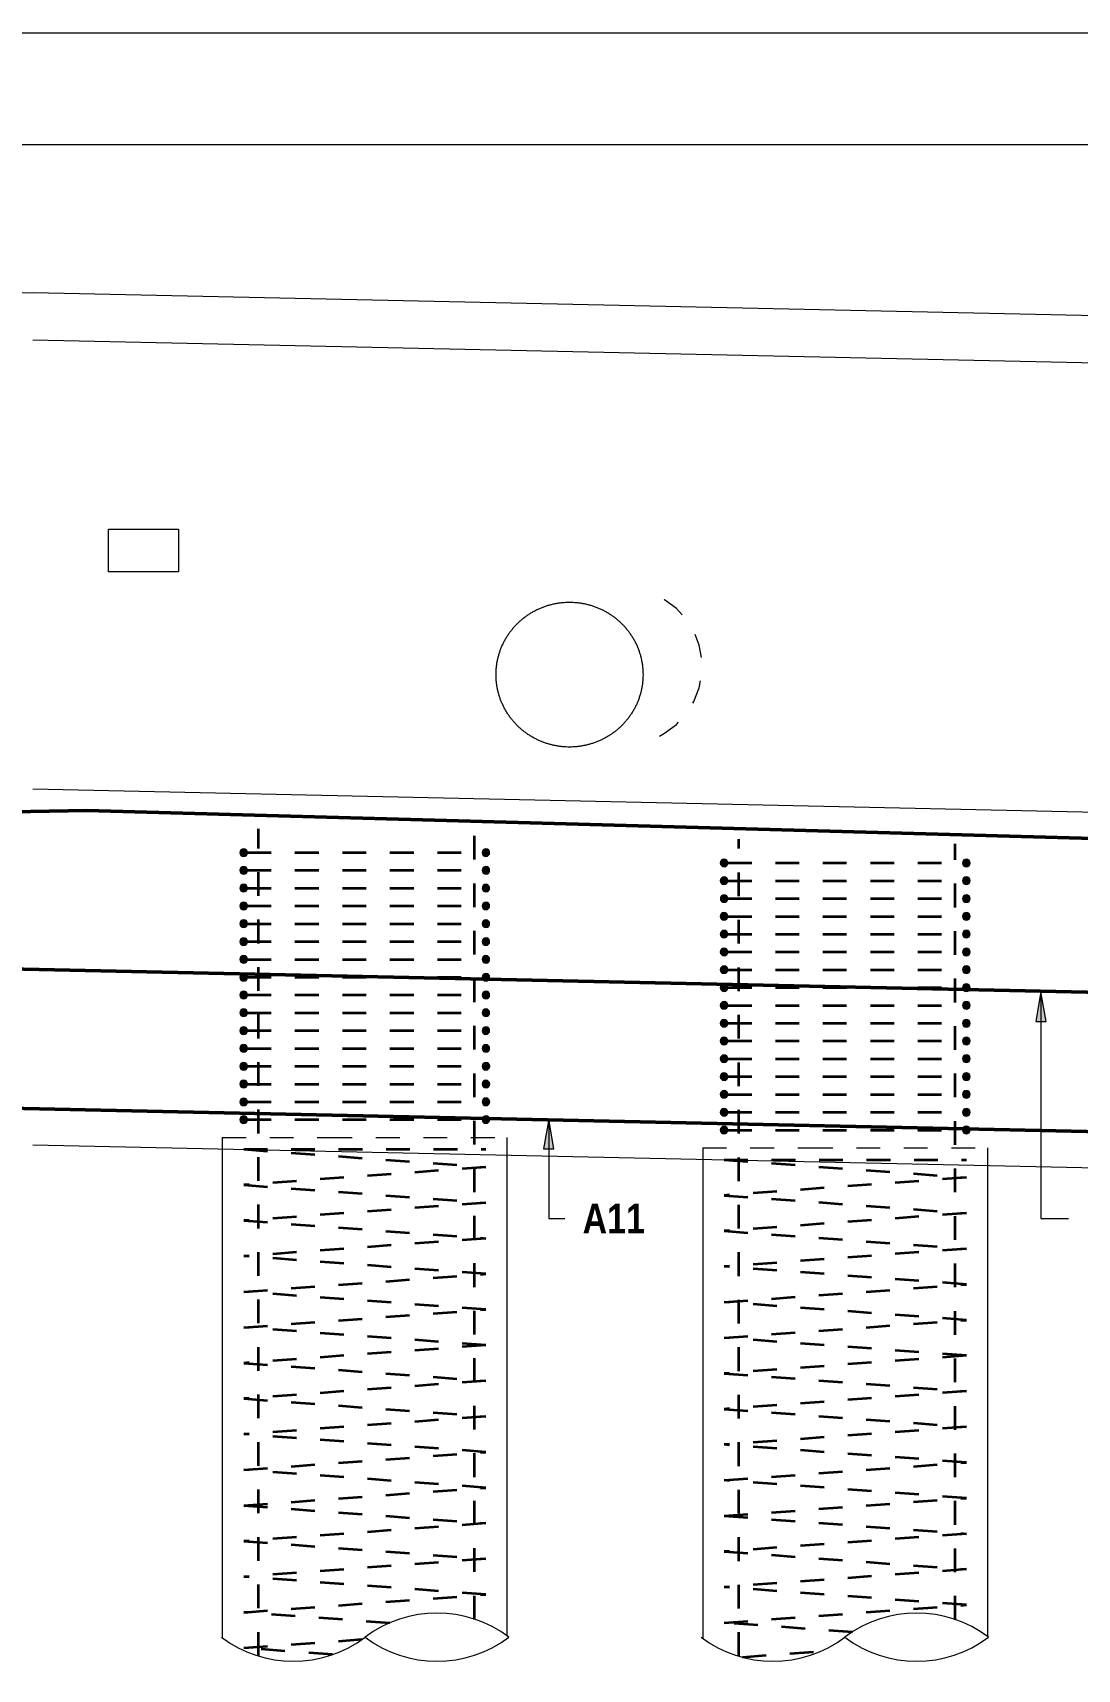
# Model space of a CAD drawing. Header units: metres. Extents: x 1110 to 1218, y -510 to 23.
# Drawn here: x 1164.74 to 1169.14, y 16.05 to 22.94 of the extents above; entities that cross this region are included whole.
import ezdxf

# ---------------------------------------------------------------- set-up
doc = ezdxf.new("R2010")
doc.units = ezdxf.units.M
doc.linetypes.add('JacobsDash', pattern=[0.0045, 0.003, -0.0015])
for name, color, linetype, lineweight in [('A-DETL', 7, 'Continuous', 13), ('A-DETL-GENF', 7, 'Continuous', 9), ('G-ANNO-TEXT', 7, 'Continuous', 9), ('S-BEAM', 7, 'Continuous', 50), ('S-BEAM-HDLN', 7, 'JacobsDash', 18), ('S-FNDN', 7, 'Continuous', 50), ('S-FNDN-HDLN', 7, 'JacobsDash', 18)]:
    doc.layers.add(name, color=color, linetype=linetype, lineweight=lineweight)
doc.styles.add('Arial Narrow_B', font='ARIALNB.TTF', dxfattribs={"height": 0.125})

# ---------------------------------------------------------------- blocks, each defined once
blk = doc.blocks.new('01_SFO_FRP_Pile_CastInPlace_CS_BR08 - CAST-IN-PLACE PILE - 1200-8660993-DRG-2873072 - ELEVATION - ABUTMENT A Copy 1')
at = {"layer": 'S-FNDN', "lineweight": 13}
for p, q in [((1129.1873, 18.191), (1129.1873, 16.1758)), ((1130.3873, 16.1823), (1130.3873, 18.165))]:
    blk.add_line(p, q, dxfattribs=at)
at = {"layer": 'S-FNDN-HDLN', "lineweight": 13}
for p, q in [((1129.1873, 18.241), (1129.1873, 18.191)), ((1129.1873, 18.241), (1129.6343, 18.241)), ((1129.6343, 18.241), (1130.3873, 18.241)), ((1130.3873, 18.1651), (1130.3873, 18.241))]:
    blk.add_line(p, q, dxfattribs=at)
blk = doc.blocks.new('01_SFO_FRP_Pile_CastInPlace_CS_BR08 - CAST-IN-PLACE PILE - 1200-8661025-DRG-2873072 - ELEVATION - ABUTMENT A Copy 1')
at = {"layer": 'S-FNDN', "lineweight": 13}
for p, q in [((1127.1639, 18.2348), (1127.1639, 16.178)), ((1128.3639, 16.1845), (1128.3639, 18.2088))]:
    blk.add_line(p, q, dxfattribs=at)
at = {"layer": 'S-FNDN-HDLN', "lineweight": 13}
for p, q in [((1127.1639, 18.2848), (1127.1639, 18.2348)), ((1127.1639, 18.2848), (1127.6109, 18.2848)), ((1127.6109, 18.2848), (1128.3639, 18.2848)), ((1128.3639, 18.2089), (1128.3639, 18.2848))]:
    blk.add_line(p, q, dxfattribs=at)
blk = doc.blocks.new('S_Det_Reinf_Bar Section_2D Grey - N32-6361576-DRG-2873072 - ELEVATION - ABUTMENT A Copy 1')
at = {"layer": 'A-DETL-GENF', "true_color": 0x808080}
blk.add_hatch(color=8, dxfattribs=at).paths.add_polyline_path([(1122.9541, 18.3196), (1122.9583, 18.3202), (1122.9621, 18.3218), (1122.9654, 18.3243), (1122.968, 18.3276), (1122.9696, 18.3315), (1122.9701, 18.3356), (1122.9696, 18.3398), (1122.968, 18.3436), (1122.9654, 18.347), (1122.9621, 18.3495), (1122.9583, 18.3511), (1122.9541, 18.3516), (1122.95, 18.3511), (1122.9461, 18.3495), (1122.9428, 18.347), (1122.9403, 18.3436), (1122.9387, 18.3398), (1122.9381, 18.3356), (1122.9387, 18.3315), (1122.9403, 18.3276), (1122.9428, 18.3243), (1122.9461, 18.3218), (1122.95, 18.3202)])
at = {"layer": 'A-DETL-GENF', "color": 8, "lineweight": 18, "true_color": 0x808080}
for start, end in [(0, 180), (180, 0)]:
    blk.add_arc((1122.9541, 18.3356), 0.016, start, end, dxfattribs=at)
blk = doc.blocks.new('S_Det_Reinf_Bar Section_2D Grey - N32-V29-DRG-2873072 - ELEVATION - ABUTMENT A Copy 1')
at = {"layer": 'A-DETL-GENF', "true_color": 0x808080}
blk.add_hatch(color=8, dxfattribs=at).paths.add_polyline_path([(1128.2739, 18.3438), (1128.278, 18.3443), (1128.2819, 18.3459), (1128.2852, 18.3485), (1128.2878, 18.3518), (1128.2895, 18.3571), (1128.2899, 18.3598), (1128.2894, 18.3639), (1128.2878, 18.3678), (1128.2852, 18.3711), (1128.2819, 18.3736), (1128.278, 18.3752), (1128.2738, 18.3758), (1128.2698, 18.3752), (1128.2659, 18.3736), (1128.2626, 18.3711), (1128.26, 18.3678), (1128.2584, 18.3639), (1128.2579, 18.3598), (1128.2584, 18.3556), (1128.26, 18.3518), (1128.2626, 18.3485), (1128.2659, 18.3459), (1128.2698, 18.3443)])
at = {"layer": 'A-DETL-GENF', "color": 8, "lineweight": 18, "true_color": 0x808080}
for start, end in [(0, 180), (180, 0)]:
    blk.add_arc((1128.2739, 18.3598), 0.016, start, end, dxfattribs=at)
blk = doc.blocks.new('S_Det_Reinf_Bar Section_2D Grey - N32-6361679-DRG-2873072 - ELEVATION - ABUTMENT A Copy 1')
at = {"layer": 'A-DETL-GENF', "true_color": 0x808080}
blk.add_hatch(color=8, dxfattribs=at).paths.add_polyline_path([(1123.9741, 18.3196), (1123.9783, 18.3202), (1123.9821, 18.3218), (1123.9854, 18.3243), (1123.988, 18.3276), (1123.9896, 18.3315), (1123.9901, 18.3356), (1123.9896, 18.3398), (1123.988, 18.3436), (1123.9854, 18.347), (1123.9821, 18.3495), (1123.9783, 18.3511), (1123.9741, 18.3516), (1123.97, 18.3511), (1123.9661, 18.3495), (1123.9628, 18.347), (1123.9603, 18.3436), (1123.9587, 18.3398), (1123.9581, 18.3356), (1123.9587, 18.3315), (1123.9603, 18.3276), (1123.9628, 18.3243), (1123.9661, 18.3218), (1123.97, 18.3202)])
at = {"layer": 'A-DETL-GENF', "color": 8, "lineweight": 18, "true_color": 0x808080}
for start, end in [(0, 180), (180, 0)]:
    blk.add_arc((1123.9741, 18.3356), 0.016, start, end, dxfattribs=at)
blk = doc.blocks.new('S_Det_Reinf_Bar Section_2D Grey - N32-V30-DRG-2873072 - ELEVATION - ABUTMENT A Copy 1')
at = {"layer": 'A-DETL-GENF', "true_color": 0x808080}
blk.add_hatch(color=8, dxfattribs=at).paths.add_polyline_path([(1129.2773, 19.275), (1129.2814, 19.2756), (1129.2853, 19.2772), (1129.2886, 19.2797), (1129.2911, 19.283), (1129.2927, 19.2869), (1129.2932, 19.2914), (1129.2927, 19.2952), (1129.2911, 19.299), (1129.2886, 19.3023), (1129.2853, 19.3049), (1129.2814, 19.3065), (1129.2773, 19.307), (1129.2731, 19.3065), (1129.2693, 19.3049), (1129.266, 19.3023), (1129.2634, 19.299), (1129.2618, 19.2952), (1129.2613, 19.291), (1129.2618, 19.2869), (1129.2634, 19.283), (1129.266, 19.2797), (1129.2693, 19.2772), (1129.2731, 19.2756)])
at = {"layer": 'A-DETL-GENF', "color": 8, "lineweight": 18, "true_color": 0x808080}
for start, end in [(0, 180), (180, 0)]:
    blk.add_arc((1129.2773, 19.291), 0.016, start, end, dxfattribs=at)
blk = doc.blocks.new('CS_DET_Pile-Column_BreakLine - CS_Tubular BreakLine-6356722-DRG-2873072 - ELEVATION - ABUTMENT A Copy 1')
at = {"layer": 'A-DETL-GENF', "lineweight": 18}
for centre, start, end in [((1113.8524, 15.7794), 52.95733, 127.04267), ((1113.2474, 16.581), 232.95733, 307.04267), ((1113.8524, 16.581), 232.95733, 307.04267)]:
    blk.add_arc(centre, 0.5021, start, end, dxfattribs=at)
blk = doc.blocks.new('T2DExtentArrowReinf_v1 - Extent-9233316-DRG-2873072 - ELEVATION - ABUTMENT A Copy 1')
at = {"layer": 'A-DETL-GENF'}
blk.add_line((1112.6613, 22.4672), (1142.8289, 22.4672), dxfattribs=at)
blk = doc.blocks.new('T2DExtentArrowReinf_v1 - Extent-9233357-DRG-2873072 - ELEVATION - ABUTMENT A Copy 1')
at = {"layer": 'A-DETL-GENF'}
blk.add_line((1112.6613, 22.9372), (1142.8289, 22.9372), dxfattribs=at)

msp = doc.modelspace()

# ---------------------------------------------------------------- hatches: boundary and pattern name
at = {"layer": 'G-ANNO-TEXT'}
for points in [[(1168.9834, 18.8981), (1168.9614, 18.7731), (1169.0055, 18.7731)], [(1166.9104, 18.3621), (1166.8883, 18.2371), (1166.9324, 18.2371)]]:
    msp.add_hatch(color=256, dxfattribs=at).paths.add_polyline_path(points)

# ---------------------------------------------------------------- linework, layer by layer
at = {"layer": 'A-DETL'}
for p, q in [((1150.723, 21.5872), (1164.7397, 21.8428)), ((1164.7397, 21.8428), (1181.4892, 21.4804))]:
    msp.add_line(p, q, dxfattribs=at)
at = {"layer": 'A-DETL', "lineweight": 18}
for p, q in [((1165.057, 20.667), (1165.057, 20.847)), ((1165.057, 20.847), (1165.3513, 20.847)), ((1165.3513, 20.847), (1165.3513, 20.667)), ((1165.3513, 20.667), (1165.057, 20.667))]:
    msp.add_line(p, q, dxfattribs=at)
at = {"layer": 'A-DETL', "lineweight": 50}
for p, q in [((1164.9651, 19.6616), (1161.2252, 19.5934)), ((1173.1813, 19.4332), (1164.9651, 19.6616)), ((1173.1883, 18.8095), (1163.7327, 19.0141)), ((1164.4797, 18.4118), (1173.1846, 18.2234))]:
    msp.add_line(p, q, dxfattribs=at)
at = {"layer": 'A-DETL', "color": 8, "linetype": 'JacobsDash', "lineweight": 35, "true_color": 0x808080}
for p, q in [((1165.6883, 16.102), (1165.6883, 19.5848)), ((1166.5983, 16.2548), (1166.5983, 19.5648)), ((1167.7116, 16.101), (1167.7116, 19.541)), ((1168.6216, 16.2538), (1168.6216, 19.521)), ((1165.6417, 19.4848), (1166.6297, 19.4848)), ((1167.665, 19.441), (1168.653, 19.441)), ((1165.6417, 19.4098), (1166.6297, 19.4098)), ((1165.6417, 19.3348), (1166.6297, 19.3348)), ((1167.665, 19.366), (1168.653, 19.366)), ((1165.6417, 19.2598), (1166.6297, 19.2598)), ((1167.665, 19.291), (1168.653, 19.291)), ((1165.6417, 19.1848), (1166.6297, 19.1848)), ((1167.665, 19.216), (1168.653, 19.216)), ((1165.6417, 19.1098), (1166.6297, 19.1098)), ((1167.665, 19.141), (1168.653, 19.141)), ((1165.6417, 19.0348), (1166.6297, 19.0348)), ((1167.665, 19.066), (1168.653, 19.066)), ((1165.6417, 18.9598), (1166.6297, 18.9598)), ((1167.665, 18.991), (1168.653, 18.991)), ((1165.6417, 18.8848), (1166.6297, 18.8848)), ((1167.665, 18.916), (1168.653, 18.916)), ((1167.665, 18.841), (1168.653, 18.841)), ((1165.6417, 18.8098), (1166.6297, 18.8098)), ((1167.665, 18.766), (1168.653, 18.766)), ((1165.6417, 18.7348), (1166.6297, 18.7348)), ((1167.665, 18.691), (1168.653, 18.691)), ((1165.6417, 18.6598), (1166.6297, 18.6598)), ((1167.665, 18.616), (1168.653, 18.616)), ((1165.6417, 18.5848), (1166.6297, 18.5848)), ((1167.665, 18.541), (1168.653, 18.541)), ((1165.6417, 18.5098), (1166.6297, 18.5098)), ((1165.6417, 18.4348), (1166.6297, 18.4348)), ((1167.665, 18.466), (1168.653, 18.466)), ((1165.6417, 18.3598), (1166.6297, 18.3598)), ((1167.665, 18.391), (1168.653, 18.391)), ((1167.665, 18.316), (1168.653, 18.316)), ((1165.6257, 18.2348), (1166.6457, 18.1598)), ((1165.6257, 18.2348), (1166.6457, 18.2348)), ((1166.6457, 18.1598), (1165.6257, 18.0848)), ((1167.649, 18.191), (1168.669, 18.116)), ((1167.649, 18.191), (1168.669, 18.191)), ((1165.6257, 18.0848), (1166.6457, 18.0098)), ((1168.669, 18.116), (1167.649, 18.041)), ((1166.6457, 18.0098), (1165.6257, 17.9348)), ((1167.649, 18.041), (1168.669, 17.966)), ((1165.6257, 17.9348), (1166.6457, 17.8598)), ((1168.669, 17.966), (1167.649, 17.891)), ((1166.6457, 17.8598), (1165.6257, 17.7848)), ((1167.649, 17.891), (1168.669, 17.816)), ((1166.6457, 17.7098), (1165.6257, 17.7848)), ((1168.669, 17.816), (1167.649, 17.741)), ((1168.669, 17.666), (1167.649, 17.741)), ((1165.6257, 17.6348), (1166.6457, 17.7098)), ((1167.649, 17.591), (1168.669, 17.666)), ((1166.6457, 17.5598), (1165.6257, 17.6348)), ((1168.669, 17.516), (1167.649, 17.591)), ((1165.6257, 17.4848), (1166.6457, 17.5598)), ((1167.649, 17.441), (1168.669, 17.516)), ((1166.6457, 17.4098), (1165.6257, 17.4848)), ((1168.669, 17.366), (1167.649, 17.441)), ((1166.6457, 17.4098), (1165.6257, 17.3348)), ((1165.6257, 17.3348), (1166.6457, 17.2598)), ((1168.669, 17.366), (1167.649, 17.291)), ((1166.6457, 17.2598), (1165.6257, 17.1848)), ((1167.649, 17.291), (1168.669, 17.216)), ((1165.6257, 17.1848), (1166.6457, 17.1098)), ((1168.669, 17.216), (1167.649, 17.141)), ((1166.6457, 17.1098), (1165.6257, 17.0348)), ((1167.649, 17.141), (1168.669, 17.066)), ((1166.6457, 16.9598), (1165.6257, 17.0348)), ((1168.669, 17.066), (1167.649, 16.991)), ((1165.6257, 16.8848), (1166.6457, 16.9598)), ((1168.669, 16.916), (1167.649, 16.991)), ((1167.649, 16.841), (1168.669, 16.916)), ((1166.6457, 16.8098), (1165.6257, 16.8848)), ((1168.669, 16.766), (1167.649, 16.841)), ((1165.6257, 16.7348), (1166.6457, 16.8098)), ((1167.649, 16.691), (1168.669, 16.766)), ((1165.6257, 16.7348), (1166.6457, 16.6598)), ((1167.649, 16.691), (1168.669, 16.616)), ((1166.6457, 16.6598), (1165.6257, 16.5848)), ((1168.669, 16.616), (1167.649, 16.541)), ((1165.6257, 16.5848), (1166.6457, 16.5098)), ((1166.6457, 16.5098), (1165.6257, 16.4348)), ((1167.649, 16.541), (1168.669, 16.466)), ((1166.6457, 16.3598), (1165.6257, 16.4348)), ((1168.669, 16.466), (1167.649, 16.391)), ((1165.6257, 16.2848), (1166.6457, 16.3598)), ((1168.669, 16.316), (1167.649, 16.391)), ((1166.2415, 16.2395), (1165.6257, 16.2848)), ((1167.649, 16.241), (1168.669, 16.316)), ((1168.1898, 16.2013), (1167.649, 16.241)), ((1165.6257, 16.1348), (1166.1237, 16.1714)), ((1165.9991, 16.1073), (1165.6257, 16.1348)), ((1167.7263, 16.0967), (1168.0526, 16.1207))]:
    msp.add_line(p, q, dxfattribs=at)
at = {"layer": 'A-DETL', "lineweight": 18}
for points in [[(1166.9979, 19.929), (1166.9877, 19.929), (1166.9724, 19.9298), (1166.9524, 19.9322), (1166.9375, 19.9347), (1166.9227, 19.938), (1166.908, 19.942), (1166.8936, 19.9467), (1166.8794, 19.9521), (1166.8656, 19.9582), (1166.852, 19.9649), (1166.8387, 19.9723), (1166.8259, 19.9803), (1166.8135, 19.9889), (1166.8015, 19.9981), (1166.79, 20.008), (1166.779, 20.0182), (1166.7685, 20.0291), (1166.7586, 20.0404), (1166.7492, 20.0523), (1166.7405, 20.0645), (1166.7324, 20.0771), (1166.7249, 20.0902), (1166.718, 20.1036), (1166.7119, 20.1172), (1166.7064, 20.1312), (1166.7016, 20.1454), (1166.6976, 20.1599), (1166.6942, 20.1745), (1166.6917, 20.1892), (1166.6898, 20.2041), (1166.6887, 20.2191), (1166.6883, 20.234), (1166.6887, 20.2489), (1166.6898, 20.2639), (1166.6917, 20.2788), (1166.6942, 20.2935), (1166.6976, 20.3081), (1166.7016, 20.3226), (1166.7064, 20.3368), (1166.7119, 20.3508), (1166.718, 20.3644), (1166.7249, 20.3778), (1166.7324, 20.3909), (1166.7405, 20.4035), (1166.7492, 20.4157), (1166.7586, 20.4276), (1166.7685, 20.4389), (1166.779, 20.4498), (1166.79, 20.46), (1166.8015, 20.4699), (1166.8135, 20.4791), (1166.8259, 20.4877), (1166.8387, 20.4957), (1166.852, 20.5031), (1166.8656, 20.5098), (1166.8794, 20.5159), (1166.8936, 20.5213), (1166.908, 20.526), (1166.9227, 20.53), (1166.9375, 20.5333), (1166.9524, 20.5358), (1166.9724, 20.5382), (1166.9877, 20.539), (1166.9979, 20.539)], [(1166.9979, 20.539), (1167.0082, 20.539), (1167.0234, 20.5382), (1167.0434, 20.5358), (1167.0583, 20.5333), (1167.0731, 20.53), (1167.0878, 20.526), (1167.1023, 20.5213), (1167.1164, 20.5159), (1167.1302, 20.5098), (1167.1439, 20.5031), (1167.1571, 20.4957), (1167.1699, 20.4877), (1167.1823, 20.4791), (1167.1943, 20.4699), (1167.2059, 20.46), (1167.2168, 20.4498), (1167.2273, 20.4389), (1167.2372, 20.4276), (1167.2466, 20.4157), (1167.2554, 20.4035), (1167.2634, 20.3909), (1167.271, 20.3778), (1167.2778, 20.3644), (1167.284, 20.3508), (1167.2894, 20.3368), (1167.2942, 20.3226), (1167.2983, 20.3081), (1167.3016, 20.2935), (1167.3042, 20.2788), (1167.306, 20.2639), (1167.3072, 20.2489), (1167.3075, 20.234), (1167.3072, 20.2191), (1167.306, 20.2041), (1167.3042, 20.1892), (1167.3016, 20.1745), (1167.2983, 20.1599), (1167.2942, 20.1454), (1167.2894, 20.1312), (1167.284, 20.1172), (1167.2778, 20.1036), (1167.271, 20.0902), (1167.2634, 20.0771), (1167.2554, 20.0645), (1167.2466, 20.0523), (1167.2372, 20.0404), (1167.2273, 20.0291), (1167.2168, 20.0182), (1167.2059, 20.008), (1167.1943, 19.9981), (1167.1823, 19.9889), (1167.1699, 19.9803), (1167.1571, 19.9723), (1167.1439, 19.9649), (1167.1302, 19.9582), (1167.1164, 19.9521), (1167.1023, 19.9467), (1167.0878, 19.942), (1167.0731, 19.938), (1167.0583, 19.9347), (1167.0434, 19.9322), (1167.0234, 19.9298), (1167.0082, 19.929), (1166.9979, 19.929)]]:
    msp.add_open_spline(points, degree=3, knots=[0, 0, 0, 0, 0.03125, 0.046875, 0.0625, 0.078125, 0.09375, 0.109375, 0.125, 0.140625, 0.15625, 0.171875, 0.1875, 0.203125, 0.21875, 0.234375, 0.25, 0.265625, 0.28125, 0.296875, 0.3125, 0.328125, 0.34375, 0.359375, 0.375, 0.390625, 0.40625, 0.421875, 0.4375, 0.453125, 0.46875, 0.484375, 0.5, 0.515625, 0.53125, 0.546875, 0.5625, 0.578125, 0.59375, 0.609375, 0.625, 0.640625, 0.65625, 0.671875, 0.6875, 0.703125, 0.71875, 0.734375, 0.75, 0.765625, 0.78125, 0.796875, 0.8125, 0.828125, 0.84375, 0.859375, 0.875, 0.890625, 0.90625, 0.921875, 0.9375, 0.953125, 0.96875, 1, 1, 1, 1], dxfattribs=at)
at = {"layer": 'G-ANNO-TEXT'}
for p, q in [((1168.9834, 18.8981), (1168.9614, 18.7731)), ((1169.0055, 18.7731), (1168.9834, 18.8981)), ((1168.9834, 18.8981), (1168.9834, 17.9429)), ((1168.9614, 18.7731), (1169.0055, 18.7731)), ((1166.9104, 18.3621), (1166.8883, 18.2371)), ((1166.9324, 18.2371), (1166.9104, 18.3621)), ((1166.9104, 18.3621), (1166.9104, 17.9429)), ((1166.8883, 18.2371), (1166.9324, 18.2371)), ((1166.9104, 17.9429), (1166.978, 17.9429)), ((1168.9834, 17.9429), (1169.0987, 17.9429))]:
    msp.add_line(p, q, dxfattribs=at)
at = {"layer": 'S-BEAM', "lineweight": 13}
for p, q in [((1181.4892, 21.2804), (1164.7374, 21.6428)), ((1164.7373, 19.7524), (1181.4882, 19.3899)), ((1164.7373, 18.2522), (1164.7383, 18.2522)), ((1181.4881, 17.8896), (1164.7373, 18.252))]:
    msp.add_line(p, q, dxfattribs=at)
at = {"layer": 'S-BEAM-HDLN', "color": 8, "lineweight": 13, "true_color": 0x808080, "flags": 128}
msp.add_lwpolyline([(1167.3769, 19.9753), (1167.3985, 19.9874), (1167.4479, 20.0241), (1167.4895, 20.0691), (1167.522, 20.1209), (1167.5443, 20.1777), (1167.5557, 20.2376), (1167.5557, 20.2984), (1167.5443, 20.3583), (1167.522, 20.4151), (1167.4895, 20.4669), (1167.4479, 20.5119), (1167.3985, 20.5486), (1167.3769, 20.5607)], dxfattribs=at)

# ---------------------------------------------------------------- block references
at = {"layer": 'A-DETL-GENF'}
for name, p in [('T2DExtentArrowReinf_v1 - Extent-9233357-DRG-2873072 - ELEVATION - ABUTMENT A Copy 1', (38.3718, 0)), ('T2DExtentArrowReinf_v1 - Extent-9233316-DRG-2873072 - ELEVATION - ABUTMENT A Copy 1', (38.3718, 0)), ('CS_DET_Pile-Column_BreakLine - CS_Tubular BreakLine-6356722-DRG-2873072 - ELEVATION - ABUTMENT A Copy 1', (52.5874, 0)), ('CS_DET_Pile-Column_BreakLine - CS_Tubular BreakLine-6356722-DRG-2873072 - ELEVATION - ABUTMENT A Copy 1', (54.6074, 0))]:
    msp.add_blockref(name, p, dxfattribs=at)
at = {"layer": 'A-DETL-GENF', "color": 8, "true_color": 0x808080}
for name, p in [('S_Det_Reinf_Bar Section_2D Grey - N32-6361576-DRG-2873072 - ELEVATION - ABUTMENT A Copy 1', (42.6715, 1.1491)), ('S_Det_Reinf_Bar Section_2D Grey - N32-6361679-DRG-2873072 - ELEVATION - ABUTMENT A Copy 1', (42.6715, 1.1491)), ('S_Det_Reinf_Bar Section_2D Grey - N32-6361576-DRG-2873072 - ELEVATION - ABUTMENT A Copy 1', (44.6949, 1.1054)), ('S_Det_Reinf_Bar Section_2D Grey - N32-6361679-DRG-2873072 - ELEVATION - ABUTMENT A Copy 1', (44.6949, 1.1054)), ('S_Det_Reinf_Bar Section_2D Grey - N32-6361576-DRG-2873072 - ELEVATION - ABUTMENT A Copy 1', (42.6715, 1.0741)), ('S_Det_Reinf_Bar Section_2D Grey - N32-6361679-DRG-2873072 - ELEVATION - ABUTMENT A Copy 1', (42.6715, 1.0741)), ('S_Det_Reinf_Bar Section_2D Grey - N32-6361576-DRG-2873072 - ELEVATION - ABUTMENT A Copy 1', (44.6949, 1.0304)), ('S_Det_Reinf_Bar Section_2D Grey - N32-6361679-DRG-2873072 - ELEVATION - ABUTMENT A Copy 1', (44.6949, 1.0304)), ('S_Det_Reinf_Bar Section_2D Grey - N32-6361576-DRG-2873072 - ELEVATION - ABUTMENT A Copy 1', (42.6715, 0.9991)), ('S_Det_Reinf_Bar Section_2D Grey - N32-6361679-DRG-2873072 - ELEVATION - ABUTMENT A Copy 1', (42.6715, 0.9991)), ('S_Det_Reinf_Bar Section_2D Grey - N32-V30-DRG-2873072 - ELEVATION - ABUTMENT A Copy 1', (38.3718, 0)), ('S_Det_Reinf_Bar Section_2D Grey - N32-6361679-DRG-2873072 - ELEVATION - ABUTMENT A Copy 1', (44.6949, 0.9554)), ('S_Det_Reinf_Bar Section_2D Grey - N32-6361576-DRG-2873072 - ELEVATION - ABUTMENT A Copy 1', (42.6715, 0.9241)), ('S_Det_Reinf_Bar Section_2D Grey - N32-6361679-DRG-2873072 - ELEVATION - ABUTMENT A Copy 1', (42.6715, 0.9241)), ('S_Det_Reinf_Bar Section_2D Grey - N32-6361576-DRG-2873072 - ELEVATION - ABUTMENT A Copy 1', (44.6949, 0.8804)), ('S_Det_Reinf_Bar Section_2D Grey - N32-6361679-DRG-2873072 - ELEVATION - ABUTMENT A Copy 1', (44.6949, 0.8804)), ('S_Det_Reinf_Bar Section_2D Grey - N32-6361576-DRG-2873072 - ELEVATION - ABUTMENT A Copy 1', (42.6715, 0.8491)), ('S_Det_Reinf_Bar Section_2D Grey - N32-6361679-DRG-2873072 - ELEVATION - ABUTMENT A Copy 1', (42.6715, 0.8491)), ('S_Det_Reinf_Bar Section_2D Grey - N32-6361576-DRG-2873072 - ELEVATION - ABUTMENT A Copy 1', (42.6715, 0.7741)), ('S_Det_Reinf_Bar Section_2D Grey - N32-6361679-DRG-2873072 - ELEVATION - ABUTMENT A Copy 1', (42.6715, 0.7741)), ('S_Det_Reinf_Bar Section_2D Grey - N32-6361576-DRG-2873072 - ELEVATION - ABUTMENT A Copy 1', (44.6949, 0.8054)), ('S_Det_Reinf_Bar Section_2D Grey - N32-6361679-DRG-2873072 - ELEVATION - ABUTMENT A Copy 1', (44.6949, 0.8054)), ('S_Det_Reinf_Bar Section_2D Grey - N32-6361576-DRG-2873072 - ELEVATION - ABUTMENT A Copy 1', (42.6715, 0.6991)), ('S_Det_Reinf_Bar Section_2D Grey - N32-6361679-DRG-2873072 - ELEVATION - ABUTMENT A Copy 1', (42.6715, 0.6991)), ('S_Det_Reinf_Bar Section_2D Grey - N32-6361576-DRG-2873072 - ELEVATION - ABUTMENT A Copy 1', (44.6949, 0.7304)), ('S_Det_Reinf_Bar Section_2D Grey - N32-6361679-DRG-2873072 - ELEVATION - ABUTMENT A Copy 1', (44.6949, 0.7304)), ('S_Det_Reinf_Bar Section_2D Grey - N32-6361576-DRG-2873072 - ELEVATION - ABUTMENT A Copy 1', (42.6715, 0.6241)), ('S_Det_Reinf_Bar Section_2D Grey - N32-6361679-DRG-2873072 - ELEVATION - ABUTMENT A Copy 1', (42.6715, 0.6241)), ('S_Det_Reinf_Bar Section_2D Grey - N32-6361576-DRG-2873072 - ELEVATION - ABUTMENT A Copy 1', (44.6949, 0.6554)), ('S_Det_Reinf_Bar Section_2D Grey - N32-6361679-DRG-2873072 - ELEVATION - ABUTMENT A Copy 1', (44.6949, 0.6554)), ('S_Det_Reinf_Bar Section_2D Grey - N32-6361576-DRG-2873072 - ELEVATION - ABUTMENT A Copy 1', (42.6715, 0.5491)), ('S_Det_Reinf_Bar Section_2D Grey - N32-6361679-DRG-2873072 - ELEVATION - ABUTMENT A Copy 1', (42.6715, 0.5491)), ('S_Det_Reinf_Bar Section_2D Grey - N32-6361576-DRG-2873072 - ELEVATION - ABUTMENT A Copy 1', (44.6949, 0.5804)), ('S_Det_Reinf_Bar Section_2D Grey - N32-6361679-DRG-2873072 - ELEVATION - ABUTMENT A Copy 1', (44.6949, 0.5804)), ('S_Det_Reinf_Bar Section_2D Grey - N32-6361576-DRG-2873072 - ELEVATION - ABUTMENT A Copy 1', (42.6715, 0.4741)), ('S_Det_Reinf_Bar Section_2D Grey - N32-6361679-DRG-2873072 - ELEVATION - ABUTMENT A Copy 1', (42.6715, 0.4741)), ('S_Det_Reinf_Bar Section_2D Grey - N32-6361576-DRG-2873072 - ELEVATION - ABUTMENT A Copy 1', (44.6949, 0.5054)), ('S_Det_Reinf_Bar Section_2D Grey - N32-6361679-DRG-2873072 - ELEVATION - ABUTMENT A Copy 1', (44.6949, 0.5054)), ('S_Det_Reinf_Bar Section_2D Grey - N32-6361576-DRG-2873072 - ELEVATION - ABUTMENT A Copy 1', (42.6715, 0.3991)), ('S_Det_Reinf_Bar Section_2D Grey - N32-6361679-DRG-2873072 - ELEVATION - ABUTMENT A Copy 1', (42.6715, 0.3991)), ('S_Det_Reinf_Bar Section_2D Grey - N32-6361576-DRG-2873072 - ELEVATION - ABUTMENT A Copy 1', (44.6949, 0.4304)), ('S_Det_Reinf_Bar Section_2D Grey - N32-6361679-DRG-2873072 - ELEVATION - ABUTMENT A Copy 1', (44.6949, 0.4304)), ('S_Det_Reinf_Bar Section_2D Grey - N32-6361576-DRG-2873072 - ELEVATION - ABUTMENT A Copy 1', (44.6949, 0.3554)), ('S_Det_Reinf_Bar Section_2D Grey - N32-6361679-DRG-2873072 - ELEVATION - ABUTMENT A Copy 1', (44.6949, 0.3554)), ('S_Det_Reinf_Bar Section_2D Grey - N32-6361576-DRG-2873072 - ELEVATION - ABUTMENT A Copy 1', (42.6715, 0.3241)), ('S_Det_Reinf_Bar Section_2D Grey - N32-6361679-DRG-2873072 - ELEVATION - ABUTMENT A Copy 1', (42.6715, 0.3241)), ('S_Det_Reinf_Bar Section_2D Grey - N32-6361576-DRG-2873072 - ELEVATION - ABUTMENT A Copy 1', (44.6949, 0.2804)), ('S_Det_Reinf_Bar Section_2D Grey - N32-6361679-DRG-2873072 - ELEVATION - ABUTMENT A Copy 1', (44.6949, 0.2804)), ('S_Det_Reinf_Bar Section_2D Grey - N32-6361576-DRG-2873072 - ELEVATION - ABUTMENT A Copy 1', (42.6715, 0.2491)), ('S_Det_Reinf_Bar Section_2D Grey - N32-V29-DRG-2873072 - ELEVATION - ABUTMENT A Copy 1', (38.3718, 0.225)), ('S_Det_Reinf_Bar Section_2D Grey - N32-6361576-DRG-2873072 - ELEVATION - ABUTMENT A Copy 1', (44.6949, 0.2054)), ('S_Det_Reinf_Bar Section_2D Grey - N32-6361679-DRG-2873072 - ELEVATION - ABUTMENT A Copy 1', (44.6949, 0.2054)), ('S_Det_Reinf_Bar Section_2D Grey - N32-6361576-DRG-2873072 - ELEVATION - ABUTMENT A Copy 1', (42.6715, 0.1741)), ('S_Det_Reinf_Bar Section_2D Grey - N32-V29-DRG-2873072 - ELEVATION - ABUTMENT A Copy 1', (38.3718, 0.15)), ('S_Det_Reinf_Bar Section_2D Grey - N32-6361576-DRG-2873072 - ELEVATION - ABUTMENT A Copy 1', (44.6949, 0.1304)), ('S_Det_Reinf_Bar Section_2D Grey - N32-6361679-DRG-2873072 - ELEVATION - ABUTMENT A Copy 1', (44.6949, 0.1304)), ('S_Det_Reinf_Bar Section_2D Grey - N32-6361576-DRG-2873072 - ELEVATION - ABUTMENT A Copy 1', (42.6715, 0.0991)), ('S_Det_Reinf_Bar Section_2D Grey - N32-V29-DRG-2873072 - ELEVATION - ABUTMENT A Copy 1', (38.3718, 0.075)), ('S_Det_Reinf_Bar Section_2D Grey - N32-6361576-DRG-2873072 - ELEVATION - ABUTMENT A Copy 1', (44.6949, 0.0554)), ('S_Det_Reinf_Bar Section_2D Grey - N32-6361679-DRG-2873072 - ELEVATION - ABUTMENT A Copy 1', (44.6949, 0.0554)), ('S_Det_Reinf_Bar Section_2D Grey - N32-6361576-DRG-2873072 - ELEVATION - ABUTMENT A Copy 1', (42.6715, 0.0241)), ('S_Det_Reinf_Bar Section_2D Grey - N32-V29-DRG-2873072 - ELEVATION - ABUTMENT A Copy 1', (38.3718, 0)), ('S_Det_Reinf_Bar Section_2D Grey - N32-6361576-DRG-2873072 - ELEVATION - ABUTMENT A Copy 1', (44.6949, -0.0196)), ('S_Det_Reinf_Bar Section_2D Grey - N32-6361679-DRG-2873072 - ELEVATION - ABUTMENT A Copy 1', (44.6949, -0.0196))]:
    msp.add_blockref(name, p, dxfattribs=at)
at = {"layer": 'S-FNDN-HDLN', "lineweight": 13}
for name in ['01_SFO_FRP_Pile_CastInPlace_CS_BR08 - CAST-IN-PLACE PILE - 1200-8661025-DRG-2873072 - ELEVATION - ABUTMENT A Copy 1', '01_SFO_FRP_Pile_CastInPlace_CS_BR08 - CAST-IN-PLACE PILE - 1200-8660993-DRG-2873072 - ELEVATION - ABUTMENT A Copy 1']:
    msp.add_blockref(name, (38.3718, 0), dxfattribs=at)

# ---------------------------------------------------------------- next in the draw order: texts
at = {"layer": 'G-ANNO-TEXT', "insert": (1167.053, 18.0054), "char_height": 0.125, "attachment_point": 1, "style": 'Arial Narrow_B', "bg_fill": 3, "box_fill_scale": 1, "bg_fill_color": 256, "bg_fill_true_color": 13158600, "bg_fill_transparency": 0}
msp.add_mtext('A11', dxfattribs=at)

doc.saveas('drawing.dxf')
